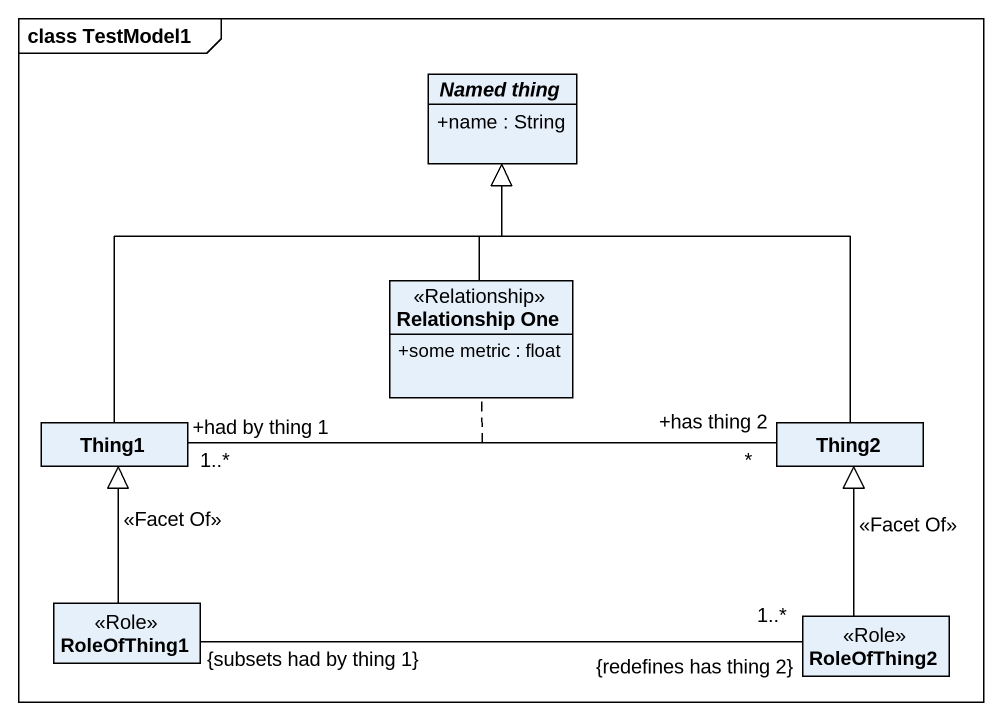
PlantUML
@startuml
mainframe class TestModel1
hide circle
hide empty members
skinparam classAttributeIconSize 0
abstract class "Named thing" as Named_thing {
  +name : String
}
class "Relationship One" as Relationship_One <<Relationship>> {
  +some metric : float
}
class Thing1
class Thing2
class RoleOfThing1 <<Role>>
class RoleOfThing2 <<Role>>
Relationship_One -up-|> Named_thing
Thing1 -up-|> Named_thing
Thing1 "+had by thing 1\n1..*" -right- "+has thing 2\n*" Thing2
(Thing1, Thing2) .. Relationship_One
Thing2 -up-|> Named_thing
RoleOfThing1 -up-|> Thing1 : <<Facet Of>>
RoleOfThing1 "{subsets had by thing 1}" -right- "{redefines has thing 2}\n1..*" RoleOfThing2
RoleOfThing2 -up-|> Thing2 : <<Facet Of>>
@enduml
